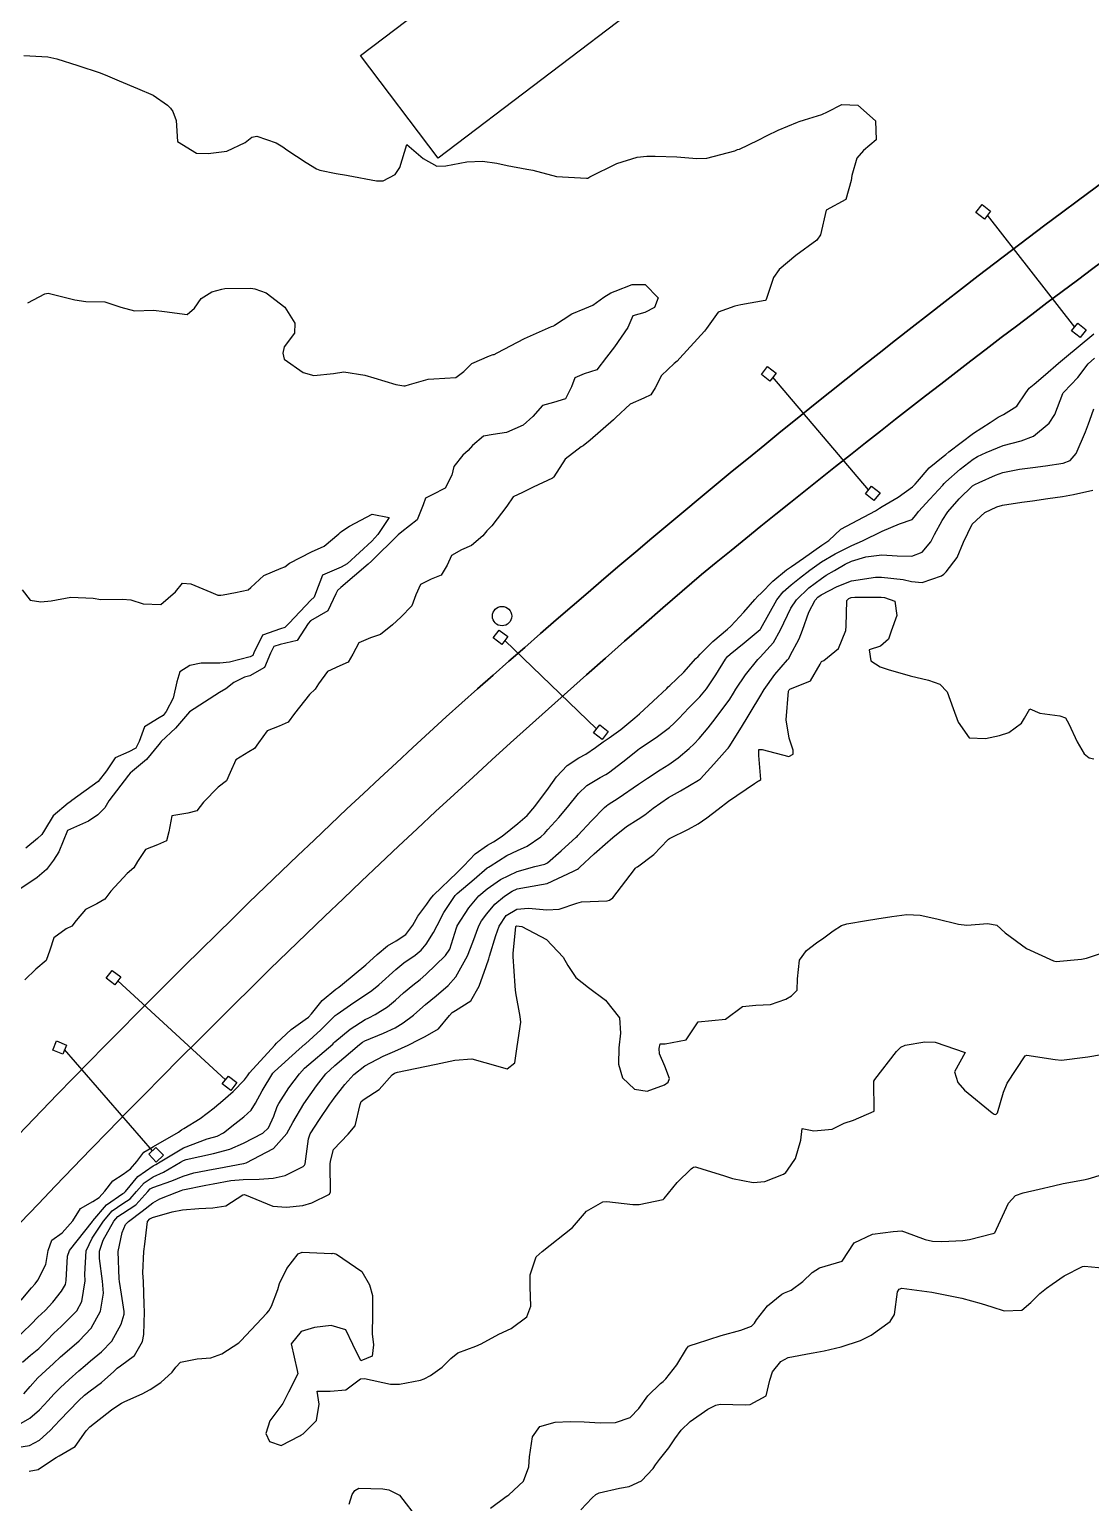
# Model space of a CAD drawing. Header units: metres. Extents: x 318500 to 325275, y 7408834 to 7428799.
# Drawn here: x 322401.9 to 322472.6, y 7417975.5 to 7418073.7 of the extents above; entities that cross this region are included whole.
import ezdxf

# ---------------------------------------------------------------- set-up
doc = ezdxf.new("R2010")
doc.units = ezdxf.units.M
doc.header["$MEASUREMENT"] = 0
for name, color, linetype in [('Curvas de Nivel 1m', 11, 'Continuous'), ('Curvas de Nivel 5m', 15, 'Continuous'), ('Edificações', 30, 'Continuous'), ('Linha Férrea', 20, 'Continuous'), ('Postes', 20, 'Continuous'), ('Pórticos', 45, 'Continuous'), ('Vias Primárias', 230, 'Continuous')]:
    doc.layers.add(name, color=color, linetype=linetype)

msp = doc.modelspace()

# ---------------------------------------------------------------- linework, layer by layer
at = {"layer": 'Curvas de Nivel 1m', "flags": 128}
for points, elevation in [([(322401.519, 7418071.931), (322403.113, 7418071.848), (322403.719, 7418071.703), (322405.105, 7418071.264), (322406.598, 7418070.767), (322407.095, 7418070.575), (322407.853, 7418070.252), (322409.085, 7418069.737), (322410.139, 7418069.283), (322411.074, 7418068.631), (322411.275, 7418068.41), (322411.429, 7418068.205), (322411.657, 7418067.606), (322411.753, 7418066.199), (322413.028, 7418065.412), (322413.805, 7418065.399), (322415.034, 7418065.565), (322416.252, 7418066.142), (322416.696, 7418066.485), (322417.046, 7418066.547), (322418.319, 7418066.111), (322418.77, 7418065.837), (322419.035, 7418065.634), (322420.317, 7418064.797), (322421.023, 7418064.366), (322421.227, 7418064.282), (322422.335, 7418064.06), (322423.019, 7418063.96), (322423.124, 7418063.943), (322425.013, 7418063.572), (322425.456, 7418063.573), (322426.259, 7418064.008), (322426.57, 7418064.459), (322427.04, 7418066), (322428.114, 7418065.067), (322429.026, 7418064.565), (322429.644, 7418064.578), (322431.029, 7418064.837), (322432.078, 7418064.881), (322433.028, 7418064.764), (322433.721, 7418064.604), (322435.025, 7418064.359), (322435.424, 7418064.284), (322437.02, 7418063.86), (322439.019, 7418063.757), (322439.092, 7418063.766), (322439.231, 7418063.837), (322441.029, 7418064.738), (322442.396, 7418065.152), (322443.034, 7418065.219), (322443.581, 7418065.228), (322445.034, 7418065.178), (322446.354, 7418065.061), (322447.034, 7418065.098), (322448.904, 7418065.567), (322449.039, 7418065.641), (322449.079, 7418065.661), (322449.196, 7418065.698), (322450.443, 7418066.292), (322451.054, 7418066.597), (322451.779, 7418066.95), (322453.067, 7418067.479), (322453.193, 7418067.523), (322453.545, 7418067.643), (322454.703, 7418067.999), (322455.078, 7418068.179), (322456.032, 7418068.664), (322457.085, 7418068.617), (322458.28, 7418067.582), (322458.325, 7418066.306), (322457.465, 7418065.594), (322457.035, 7418065.089), (322456.686, 7418063.941), (322456.658, 7418063.604), (322456.283, 7418062.325), (322454.99, 7418061.62), (322454.61, 7418059.981), (322454.362, 7418059.629), (322452.95, 7418058.609), (322451.856, 7418057.666), (322451.466, 7418057.138), (322450.98, 7418055.679), (322450.961, 7418055.627), (322450.909, 7418055.608), (322449.297, 7418055.303), (322448.903, 7418055.217), (322447.786, 7418054.827), (322446.997, 7418053.728), (322446.878, 7418053.564), (322445.239, 7418051.754), (322445.05, 7418051.564), (322444.855, 7418051.414), (322444.006, 7418050.605), (322443.579, 7418049.773), (322443.289, 7418049.31), (322442.82, 7418049.086), (322441.917, 7418048.69), (322440.954, 7418047.808), (322440.798, 7418047.652), (322439.256, 7418046.304), (322438.781, 7418045.926), (322438.732, 7418045.889), (322438.66, 7418045.841), (322437.59, 7418045.03), (322436.839, 7418043.859), (322436.806, 7418043.803), (322436.749, 7418043.773), (322435.452, 7418043.166), (322434.734, 7418042.811), (322434.113, 7418042.515), (322433.706, 7418041.905), (322432.707, 7418040.586), (322432.373, 7418040.254), (322432.107, 7418039.926), (322431.346, 7418039.274), (322430.686, 7418038.984), (322430.019, 7418038.611), (322429.715, 7418037.954), (322429.325, 7418037.295), (322428.656, 7418037.022), (322427.957, 7418036.67), (322427.633, 7418035.98), (322427.358, 7418035.258), (322426.625, 7418034.495), (322426.077, 7418033.998), (322425.271, 7418033.349), (322424.607, 7418033.13), (322423.844, 7418032.789), (322423.427, 7418032.037), (322423.129, 7418031.494), (322422.578, 7418031.252), (322421.75, 7418030.881), (322421.157, 7418030.064), (322420.931, 7418029.691), (322420.553, 7418029.34), (322419.544, 7418028.085), (322419.121, 7418027.501), (322418.527, 7418027.239), (322417.719, 7418026.915), (322417.142, 7418026.121), (322416.892, 7418025.736), (322416.501, 7418025.534), (322415.634, 7418024.998), (322415.269, 7418024.142), (322415.026, 7418023.593), (322414.47, 7418023.172), (322413.491, 7418022.165), (322413.041, 7418021.581), (322412.449, 7418021.44), (322411.381, 7418021.261), (322411.173, 7418020.199), (322411.024, 7418019.598), (322410.417, 7418019.331), (322409.621, 7418019.009), (322409.082, 7418018.223), (322408.836, 7418017.785), (322408.392, 7418017.416), (322407.314, 7418016.246), (322406.916, 7418015.707), (322406.367, 7418015.39), (322405.626, 7418015.006), (322405.002, 7418014.28), (322404.718, 7418013.911), (322404.341, 7418013.72), (322403.501, 7418013.13), (322403.234, 7418012.301), (322403.001, 7418011.616), (322402.307, 7418011.042), (322401.572, 7418010.321)], 727), ([(322401.771, 7418055.453), (322402.906, 7418056.039), (322403.122, 7418056.093), (322404.9, 7418055.652), (322405.646, 7418055.532), (322406.899, 7418055.503), (322407.98, 7418055.157), (322408.89, 7418054.919), (322410.15, 7418054.962), (322410.89, 7418054.872), (322412.404, 7418054.67), (322412.894, 7418055.09), (322413.334, 7418055.745), (322414.033, 7418056.169), (322414.712, 7418056.363), (322414.914, 7418056.394), (322416.629, 7418056.419), (322416.914, 7418056.383), (322417.654, 7418056.119), (322418.896, 7418055.167), (322419.581, 7418054.093), (322419.542, 7418053.424), (322418.864, 7418052.519), (322418.766, 7418052.101), (322418.854, 7418051.684), (322420.126, 7418050.802), (322420.838, 7418050.6), (322422.156, 7418050.744), (322422.842, 7418050.853), (322424.247, 7418050.621), (322424.836, 7418050.444), (322426.298, 7418050.005), (322426.829, 7418049.905), (322426.922, 7418049.905), (322427.213, 7418049.994), (322428.454, 7418050.357), (322428.836, 7418050.387), (322430.305, 7418050.481), (322430.844, 7418050.876), (322431.376, 7418051.411), (322432.55, 7418051.923), (322432.787, 7418051.995), (322432.861, 7418052.014), (322433.049, 7418052.104), (322434.872, 7418053.062), (322436.685, 7418053.863), (322436.822, 7418053.92), (322436.882, 7418053.964), (322438.025, 7418054.717), (322438.898, 7418055.072), (322439.432, 7418055.302), (322440.166, 7418055.821), (322440.622, 7418056.107), (322440.916, 7418056.228), (322442.052, 7418056.664), (322442.923, 7418056.676), (322443.794, 7418055.771), (322443.546, 7418055.128), (322442.895, 7418054.801), (322442.098, 7418054.586), (322441.759, 7418053.797), (322440.867, 7418052.522), (322440.342, 7418051.818), (322439.688, 7418050.986), (322438.843, 7418050.715), (322438.228, 7418050.458), (322438.021, 7418049.848), (322437.618, 7418049.052), (322436.814, 7418048.805), (322436.085, 7418048.597), (322435.429, 7418047.881), (322434.794, 7418047.283), (322433.687, 7418046.805), (322432.788, 7418046.679), (322432.144, 7418046.568), (322431.412, 7418045.934), (322431.112, 7418045.6), (322430.77, 7418045.298), (322430.178, 7418044.529), (322430.026, 7418043.951), (322429.601, 7418043.093), (322428.73, 7418042.646), (322428.274, 7418042.43), (322428.126, 7418041.976), (322427.713, 7418040.977), (322426.702, 7418040.187), (322426.457, 7418039.994), (322424.673, 7418038.224), (322424.458, 7418038.023), (322422.646, 7418036.478), (322422.413, 7418036.283), (322422.309, 7418036.053), (322421.772, 7418034.916), (322420.622, 7418034.244), (322420.456, 7418034.072), (322419.734, 7418032.952), (322418.599, 7418032.675), (322418.162, 7418032.541), (322417.955, 7418032.11), (322417.552, 7418031.139), (322416.567, 7418030.596), (322416.206, 7418030.493), (322415.512, 7418030.14), (322414.973, 7418029.728), (322414.553, 7418029.488), (322412.54, 7418028.18), (322411.618, 7418027.099), (322410.668, 7418026.208), (322410.586, 7418026.131), (322410.507, 7418026.021), (322409.69, 7418025.02), (322408.748, 7418024.227), (322408.598, 7418024.11), (322408.477, 7418023.976), (322407.178, 7418022.249), (322406.907, 7418021.799), (322406.446, 7418021.324), (322405.812, 7418020.897), (322404.43, 7418020.29), (322403.843, 7418018.861), (322403.486, 7418018.299), (322403.013, 7418017.684), (322402.388, 7418017.159), (322401.174, 7418016.328)], 728), ([(322401.339, 7417988.991), (322402.022, 7417989.809), (322402.262, 7417990.072), (322402.443, 7417990.306), (322402.984, 7417991.363), (322403.139, 7417992.299), (322403.374, 7417992.99), (322404.072, 7417993.463), (322404.78, 7417994.279), (322405.278, 7417995.087), (322406.099, 7417995.546), (322406.53, 7417995.827), (322406.919, 7417996.248), (322407.433, 7417996.928), (322408.127, 7417997.377), (322408.618, 7417997.739), (322409.049, 7417998.221), (322409.516, 7417998.847), (322410.15, 7417999.233), (322411.828, 7418000.185), (322412.012, 7418000.332), (322412.164, 7418000.432), (322413.257, 7418001.081), (322414.185, 7418001.79), (322414.383, 7418001.952), (322414.624, 7418002.146), (322415.459, 7418002.88), (322416.213, 7418003.664), (322416.406, 7418003.939), (322416.547, 7418004.125), (322418.239, 7418005.982), (322418.347, 7418006.098), (322419.319, 7418007.019), (322420.264, 7418007.683), (322420.483, 7418007.851), (322420.675, 7418008.066), (322421.401, 7418008.941), (322422.295, 7418009.711), (322422.493, 7418009.851), (322422.757, 7418010.043), (322424.313, 7418011.319), (322425.055, 7418012.009), (322425.739, 7418012.588), (322426.334, 7418012.921), (322426.967, 7418013.357), (322427.427, 7418013.979), (322427.769, 7418014.566), (322428.371, 7418015.363), (322428.621, 7418015.722), (322428.812, 7418015.964), (322430.395, 7418017.489), (322430.826, 7418017.934), (322431.6, 7418018.734), (322432.421, 7418019.312), (322432.804, 7418019.526), (322433.382, 7418019.9), (322433.969, 7418020.363), (322434.443, 7418020.739), (322435.054, 7418021.278), (322435.557, 7418021.874), (322436.473, 7418023.112), (322437.018, 7418023.852), (322437.726, 7418024.607), (322438.499, 7418025.126), (322438.957, 7418025.372), (322439.61, 7418025.819), (322440.129, 7418026.2), (322440.52, 7418026.456), (322441.305, 7418027.022), (322442.221, 7418027.785), (322442.543, 7418028.062), (322444.36, 7418029.753), (322444.461, 7418029.852), (322444.563, 7418029.945), (322445.488, 7418030.835), (322446.303, 7418031.734), (322446.443, 7418031.881), (322446.595, 7418032.032), (322447.44, 7418032.885), (322448.4, 7418033.703), (322448.622, 7418033.901), (322449.492, 7418034.831), (322450.238, 7418035.684), (322450.438, 7418035.887), (322450.646, 7418036.105), (322451.424, 7418036.903), (322452.343, 7418037.655), (322452.674, 7418037.884), (322453.482, 7418038.438), (322454.695, 7418039.296), (322454.895, 7418039.42), (322455.16, 7418039.615), (322455.962, 7418040.353), (322456.712, 7418040.757), (322458.262, 7418041.577), (322458.532, 7418041.763), (322458.725, 7418041.878), (322459.785, 7418042.504), (322460.745, 7418043.194), (322460.923, 7418043.363), (322461.071, 7418043.537), (322461.852, 7418044.441), (322462.775, 7418045.202), (322462.953, 7418045.341), (322463.162, 7418045.514), (322464.793, 7418046.75), (322465.911, 7418047.473), (322466.453, 7418047.817), (322466.808, 7418048.007), (322467.701, 7418048.567), (322468.292, 7418049.445), (322468.517, 7418049.761), (322468.839, 7418050.033), (322469.608, 7418050.67), (322470.463, 7418051.416), (322470.863, 7418051.755), (322472.812, 7418053.381)], 727), ([(322400.892, 7417986.326), (322401.991, 7417987.388), (322402.451, 7417987.85), (322402.921, 7417988.301), (322403.446, 7417988.858), (322404.019, 7417989.582), (322404.281, 7417990.032), (322404.341, 7417990.285), (322404.419, 7417991.921), (322404.56, 7417992.283), (322406.08, 7417994.23), (322406.103, 7417994.26), (322407.013, 7417995.329), (322408.108, 7417996.079), (322408.199, 7417996.139), (322408.279, 7417996.228), (322409.117, 7417997.228), (322410.136, 7417997.938), (322410.316, 7417998.029), (322410.601, 7417998.203), (322412.149, 7417999.13), (322413.73, 7417999.731), (322414.157, 7417999.835), (322414.398, 7417999.907), (322414.821, 7418000.143), (322415.575, 7418000.729), (322416.176, 7418001.196), (322416.652, 7418001.654), (322416.942, 7418002.119), (322417.389, 7418002.925), (322418.113, 7418004.102), (322418.221, 7418004.229), (322419.86, 7418005.699), (322420.24, 7418006.036), (322420.275, 7418006.07), (322421.312, 7418007.002), (322422.268, 7418007.946), (322422.327, 7418007.992), (322422.402, 7418008.048), (322423.503, 7418008.811), (322424.29, 7418009.327), (322424.698, 7418009.61), (322425.173, 7418010.007), (322426.31, 7418011.027), (322426.841, 7418011.458), (322427.59, 7418011.977), (322427.994, 7418012.304), (322428.331, 7418012.699), (322428.815, 7418013.491), (322429.05, 7418013.959), (322429.507, 7418014.809), (322430.246, 7418015.942), (322430.381, 7418016.087), (322431.513, 7418017.045), (322432.399, 7418017.784), (322432.472, 7418017.836), (322432.587, 7418017.908), (322433.701, 7418018.607), (322434.416, 7418018.952), (322435.062, 7418019.239), (322435.967, 7418019.867), (322436.205, 7418020.092), (322436.437, 7418020.341), (322437.157, 7418021.142), (322437.748, 7418021.841), (322438.469, 7418022.748), (322439.022, 7418023.278), (322439.914, 7418023.816), (322440.288, 7418024.007), (322440.485, 7418024.133), (322441.437, 7418024.854), (322442.509, 7418025.728), (322442.538, 7418025.751), (322442.585, 7418025.779), (322443.746, 7418026.537), (322444.531, 7418027.136), (322444.853, 7418027.429), (322445.156, 7418027.744), (322445.835, 7418028.449), (322446.555, 7418029.184), (322446.999, 7418029.723), (322447.634, 7418030.655), (322448.278, 7418031.705), (322448.416, 7418031.879), (322448.595, 7418032.031), (322449.517, 7418032.781), (322450.577, 7418033.68), (322450.598, 7418033.703), (322450.621, 7418033.733), (322451.692, 7418035.664), (322452.11, 7418036.196), (322452.655, 7418036.651), (322453.213, 7418037.09), (322453.899, 7418037.632), (322454.678, 7418038.182), (322455.582, 7418038.716), (322456.695, 7418039.269), (322457.405, 7418039.589), (322458.707, 7418040.223), (322459.873, 7418040.714), (322460.715, 7418040.997), (322460.968, 7418041.287), (322461.144, 7418041.536), (322461.891, 7418042.37), (322462.747, 7418043.306), (322462.85, 7418043.417), (322462.954, 7418043.517), (322463.909, 7418044.357), (322464.773, 7418045.025), (322465.062, 7418045.199), (322465.641, 7418045.477), (322466.785, 7418045.945), (322467.984, 7418046.252), (322468.791, 7418046.572), (322469.838, 7418047.424), (322470.217, 7418048.011), (322470.746, 7418049.411), (322470.783, 7418049.458), (322470.831, 7418049.503), (322471.763, 7418050.48), (322472.454, 7418051.386), (322472.864, 7418051.757)], 728), ([(322401.431, 7417984.845), (322401.965, 7417985.31), (322402.506, 7417985.771), (322403.041, 7417986.299), (322403.505, 7417986.775), (322403.989, 7417987.234), (322405.044, 7417988.274), (322405.379, 7417988.9), (322405.591, 7417990.267), (322405.584, 7417990.719), (322405.671, 7417992.266), (322406.069, 7417993.11), (322406.817, 7417994.249), (322407.392, 7417994.939), (322408.098, 7417995.42), (322408.586, 7417995.741), (322409.02, 7417996.221), (322409.526, 7417996.809), (322410.125, 7417997.191), (322410.828, 7417997.501), (322411.948, 7417998.183), (322412.141, 7417998.295), (322412.331, 7417998.366), (322414.146, 7417998.748), (322415.237, 7417999.051), (322416.153, 7417999.439), (322417.435, 7418000.111), (322417.816, 7418000.455), (322418.177, 7418001.253), (322418.4, 7418001.883), (322418.505, 7418002.095), (322419.169, 7418003.122), (322419.872, 7418004.075), (322420.224, 7418004.434), (322422.093, 7418006.051), (322422.171, 7418006.121), (322422.242, 7418006.189), (322423.252, 7418007.038), (322424.265, 7418007.676), (322424.492, 7418007.791), (322424.917, 7418008.01), (322425.741, 7418008.535), (322426.285, 7418008.975), (322426.821, 7418009.455), (322427.442, 7418009.979), (322427.919, 7418010.359), (322428.307, 7418010.682), (322429.62, 7418011.95), (322429.894, 7418012.379), (322430.348, 7418013.788), (322430.381, 7418013.908), (322430.395, 7418013.939), (322431.173, 7418015.123), (322431.837, 7418015.918), (322432.385, 7418016.404), (322433.278, 7418017.014), (322434.397, 7418017.552), (322435.56, 7418017.873), (322436.225, 7418018.04), (322436.404, 7418018.135), (322437.329, 7418018.934), (322438.331, 7418019.831), (322438.381, 7418019.88), (322438.432, 7418019.94), (322439.338, 7418020.93), (322440.218, 7418021.812), (322440.347, 7418021.926), (322440.462, 7418022.011), (322441.111, 7418022.445), (322442.476, 7418023.362), (322443.08, 7418023.771), (322443.915, 7418024.332), (322444.494, 7418024.69), (322445.125, 7418025.12), (322445.842, 7418025.737), (322446.181, 7418026.067), (322446.52, 7418026.42), (322447.128, 7418027.125), (322447.587, 7418027.714), (322448.553, 7418029.039), (322448.817, 7418029.438), (322448.973, 7418029.696), (322449.604, 7418030.661), (322450.426, 7418031.682), (322450.51, 7418031.762), (322450.592, 7418031.833), (322451.462, 7418032.812), (322451.947, 7418033.66), (322452.635, 7418035.107), (322452.998, 7418035.645), (322453.83, 7418036.455), (322454.662, 7418037.079), (322454.993, 7418037.288), (322455.543, 7418037.611), (322456.258, 7418038.023), (322456.679, 7418038.224), (322457.623, 7418038.525), (322458.686, 7418038.645), (322459.717, 7418038.586), (322460.685, 7418038.567), (322461.388, 7418038.834), (322461.948, 7418039.528), (322462.213, 7418040.016), (322462.714, 7418040.94), (322463.092, 7418041.514), (322463.853, 7418042.384), (322464.746, 7418043.244), (322464.89, 7418043.346), (322465.183, 7418043.484), (322466.261, 7418043.964), (322466.76, 7418044.14), (322467.86, 7418044.353), (322468.765, 7418044.473), (322469.606, 7418044.589), (322470.77, 7418044.759), (322471.243, 7418044.933), (322471.635, 7418045.397), (322472.259, 7418046.852), (322472.475, 7418047.385), (322472.565, 7418047.622), (322472.815, 7418048.382)], 729), ([(322401.401, 7418036.329), (322401.936, 7418035.623), (322402.632, 7418035.511), (322403.341, 7418035.594), (322404.635, 7418035.835), (322406.135, 7418035.768), (322406.634, 7418035.685), (322408.088, 7418035.691), (322408.634, 7418035.648), (322409.473, 7418035.38), (322410.631, 7418035.334), (322411.612, 7418036.195), (322412.078, 7418036.76), (322412.648, 7418036.729), (322413.965, 7418036.16), (322414.448, 7418035.963), (322414.638, 7418035.964), (322414.789, 7418035.998), (322415.624, 7418036.14), (322416.455, 7418036.32), (322416.645, 7418036.469), (322417.498, 7418037.277), (322418.665, 7418037.756), (322418.909, 7418037.854), (322419.215, 7418038.092), (322420.682, 7418038.851), (322421.528, 7418039.221), (322422.5, 7418040.052), (322422.6, 7418040.152), (322422.702, 7418040.219), (322423.218, 7418040.555), (322424.714, 7418041.373), (322425.858, 7418041.149), (322425.111, 7418040.014), (322424.693, 7418039.572), (322423.057, 7418038.044), (322422.667, 7418037.829), (322421.421, 7418037.3), (322420.956, 7418036.067), (322420.867, 7418035.839), (322420.636, 7418035.621), (322419.192, 7418034.091), (322418.908, 7418033.803), (322418.614, 7418033.718), (322417.419, 7418033.307), (322416.84, 7418032.126), (322416.763, 7418031.952), (322416.586, 7418031.851), (322415.219, 7418031.505), (322414.579, 7418031.428), (322413.324, 7418031.423), (322412.577, 7418031.281), (322411.9, 7418030.86), (322411.697, 7418030.193), (322411.455, 7418029.103), (322410.996, 7418028.203), (322410.795, 7418027.948), (322410.534, 7418027.787), (322409.554, 7418027.19), (322409.2, 7418026.223), (322408.966, 7418025.762), (322408.499, 7418025.514), (322407.605, 7418025.132), (322407.029, 7418024.252), (322406.473, 7418023.552), (322404.716, 7418022.286), (322404.567, 7418022.18), (322404.457, 7418022.104), (322403.475, 7418021.269), (322402.877, 7418020.306), (322402.712, 7418020.02), (322402.422, 7418019.755), (322401.637, 7418019.096)], 729), ([(322400.557, 7417980.33), (322401.908, 7417981.112), (322402.544, 7417981.673), (322403.123, 7417982.298), (322403.506, 7417982.715), (322403.933, 7417983.145), (322404.521, 7417983.702), (322405.171, 7417984.272), (322405.595, 7417984.626), (322405.96, 7417984.93), (322406.691, 7417985.527), (322407.384, 7417986.239), (322407.992, 7417987.381), (322408.186, 7417988.04), (322408.189, 7417988.228), (322408.017, 7417989.386), (322407.893, 7417990.232), (322407.869, 7417990.395), (322407.801, 7417992.234), (322408.073, 7417993.48), (322408.284, 7417994.022), (322408.49, 7417994.226), (322409.401, 7417994.906), (322410.099, 7417995.459), (322410.563, 7417995.743), (322411.713, 7417996.186), (322412.001, 7417996.293), (322412.112, 7417996.325), (322413.636, 7417996.639), (322414.119, 7417996.729), (322415.308, 7417996.952), (322416.123, 7417997.026), (322417.197, 7417997.041), (322418.125, 7417997.11), (322418.928, 7417997.288), (322420.137, 7417997.899), (322420.224, 7417997.984), (322420.252, 7417998.069), (322420.485, 7417999.739), (322420.603, 7418000.066), (322421.205, 7418001.029), (322421.913, 7418002.053), (322422.027, 7418002.217), (322422.196, 7418002.443), (322422.902, 7418003.347), (322423.5, 7418004.031), (322424.226, 7418004.602), (322425.469, 7418005.238), (322426.236, 7418005.582), (322427.126, 7418005.981), (322427.86, 7418006.359), (322428.249, 7418006.553), (322429.156, 7418007.057), (322429.885, 7418007.946), (322430.066, 7418008.15), (322430.275, 7418008.275), (322431.291, 7418008.919), (322431.849, 7418009.917), (322432.313, 7418011.22), (322432.496, 7418011.73), (322432.554, 7418011.908), (322432.971, 7418013.273), (322433.182, 7418013.902), (322433.647, 7418014.611), (322434.367, 7418015.037), (322435.138, 7418015.109), (322436.367, 7418015), (322437.183, 7418015.033), (322438.374, 7418015.447), (322438.674, 7418015.528), (322440.377, 7418015.59), (322440.548, 7418015.637), (322440.764, 7418015.804), (322441.909, 7418017.302), (322442.283, 7418017.782), (322442.352, 7418017.829), (322442.401, 7418017.86), (322443.507, 7418018.671), (322444.429, 7418019.667), (322444.469, 7418019.711), (322444.536, 7418019.749), (322445.814, 7418020.362), (322446.445, 7418020.736), (322447.037, 7418021.135), (322447.788, 7418021.71), (322448.465, 7418022.235), (322450.215, 7418023.411), (322450.479, 7418023.59), (322450.529, 7418023.62), (322450.629, 7418023.669), (322450.504, 7418025.271), (322450.495, 7418025.68), (322450.715, 7418025.677), (322452.503, 7418025.214), (322452.774, 7418025.378), (322452.784, 7418025.646), (322452.522, 7418026.426), (322452.318, 7418027.653), (322452.476, 7418029.568), (322452.511, 7418029.651), (322452.531, 7418029.679), (322452.561, 7418029.699), (322453.936, 7418030.263), (322454.586, 7418031.359), (322454.663, 7418031.545), (322454.816, 7418031.618), (322455.804, 7418032.406), (322456.301, 7418033.603), (322456.324, 7418033.902), (322456.356, 7418035.603), (322456.499, 7418035.745), (322456.643, 7418035.802), (322456.883, 7418035.836), (322458.644, 7418035.826), (322458.879, 7418035.802), (322459.552, 7418035.556), (322459.69, 7418034.613), (322459.325, 7418033.559), (322459.137, 7418033.037), (322458.605, 7418032.561), (322457.857, 7418032.325), (322457.956, 7418031.58), (322458.584, 7418031.18), (322459.125, 7418031.019), (322460.576, 7418030.593), (322461.801, 7418030.299), (322462.568, 7418030.035), (322463.04, 7418029.513), (322463.456, 7418028.414), (322463.775, 7418027.501), (322464.524, 7418026.453), (322465.596, 7418026.402), (322466.527, 7418026.604), (322467.166, 7418026.818), (322468.002, 7418027.445), (322468.21, 7418027.777), (322468.55, 7418028.398), (322469.22, 7418028.104), (322470.545, 7418027.932), (322470.926, 7418027.787), (322471.155, 7418027.401), (322471.721, 7418026.193), (322472.169, 7418025.385), (322472.506, 7418025.126), (322472.828, 7418025.054)], 731), ([(322401.05, 7417979.155), (322401.885, 7417979.296), (322402.548, 7417979.645), (322403.271, 7417980.296), (322403.57, 7417980.626), (322403.907, 7417980.978), (322405.163, 7417982.271), (322405.547, 7417982.644), (322405.93, 7417982.941), (322406.692, 7417983.496), (322407.508, 7417984.237), (322407.74, 7417984.446), (322407.955, 7417984.594), (322408.884, 7417985.303), (322409.422, 7417986.216), (322409.515, 7417986.684), (322409.55, 7417988.214), (322409.538, 7417988.684), (322409.482, 7417990.215), (322409.448, 7417990.807), (322409.512, 7417992.215), (322409.573, 7417992.707), (322409.76, 7417994.213), (322409.902, 7417994.393), (322410.084, 7417994.5), (322411.404, 7417994.877), (322412.092, 7417995.001), (322413.171, 7417995.087), (322414.095, 7417995.139), (322414.979, 7417995.259), (322416.108, 7417996.001), (322416.214, 7417996.023), (322418.097, 7417995.247), (322419.005, 7417995.178), (322420.098, 7417995.294), (322420.701, 7417995.464), (322421.887, 7417996.052), (322421.957, 7417996.207), (322421.928, 7417998.052), (322421.941, 7417998.253), (322422.15, 7417999.021), (322423.131, 7418000.035), (322423.595, 7418000.602), (322423.922, 7418002.024), (322424.001, 7418002.214), (322424.195, 7418002.387), (322425.198, 7418003.012), (322426.059, 7418003.992), (322426.221, 7418004.104), (322426.406, 7418004.172), (322428.226, 7418004.552), (322428.982, 7418004.713), (322430.23, 7418004.982), (322431.362, 7418005.054), (322432.229, 7418004.83), (322433.72, 7418004.4), (322434.229, 7418004.803), (322434.394, 7418005.888), (322434.631, 7418007.518), (322434.581, 7418007.885), (322434.294, 7418009.473), (322434.259, 7418009.89), (322434.255, 7418009.936), (322434.122, 7418011.892), (322434.127, 7418012.088), (322434.298, 7418013.891), (322434.317, 7418013.924), (322434.351, 7418013.939), (322434.69, 7418013.885), (322436.337, 7418013.024), (322437.446, 7418011.843), (322437.767, 7418011.291), (322438.307, 7418010.492), (322439.134, 7418009.822), (322440.287, 7418008.973), (322441.205, 7418007.796), (322441.276, 7418006.773), (322441.168, 7418005.796), (322441.138, 7418004.705), (322441.418, 7418003.792), (322442.209, 7418003.037), (322443.061, 7418002.913), (322444.214, 7418003.331), (322444.457, 7418003.507), (322444.539, 7418003.747), (322444.228, 7418004.572), (322443.87, 7418005.389), (322443.852, 7418005.756), (322443.927, 7418006.073), (322444.245, 7418006.064), (322445.653, 7418006.332), (322446.263, 7418007.267), (322446.462, 7418007.533), (322448.27, 7418007.7), (322449.405, 7418008.561), (322450.285, 7418008.65), (322451.264, 7418008.681), (322452.291, 7418009.042), (322452.676, 7418009.262), (322453.058, 7418009.639), (322453.069, 7418010.4), (322453.201, 7418011.637), (322453.665, 7418012.295), (322454.338, 7418012.789), (322454.829, 7418013.127), (322455.446, 7418013.604), (322456.005, 7418013.945), (322456.357, 7418014.054), (322457.663, 7418014.275), (322458.362, 7418014.386), (322459.369, 7418014.551), (322460.367, 7418014.692), (322461.254, 7418014.639), (322462.363, 7418014.39), (322463.812, 7418014.041), (322464.357, 7418013.978), (322465.753, 7418014.075), (322466.358, 7418013.962), (322466.908, 7418013.454), (322468.335, 7418012.422), (322470.143, 7418011.592), (322470.322, 7418011.561), (322471.994, 7418011.716), (322472.326, 7418011.772), (322473.527, 7418012.179)], 732), ([(322401.859, 7417977.592), (322402.473, 7417977.692), (322403.346, 7417978.295), (322403.667, 7417978.498), (322403.875, 7417978.602), (322404.936, 7417979.223), (322405.675, 7417980.263), (322405.903, 7417980.544), (322407.354, 7417981.678), (322407.918, 7417982.047), (322408.028, 7417982.119), (322408.236, 7417982.227), (322409.395, 7417982.748), (322409.932, 7417983.027), (322410.649, 7417983.49), (322411.389, 7417984.188), (322411.629, 7417984.511), (322411.96, 7417984.84), (322413.052, 7417985.076), (322413.965, 7417985.148), (322414.697, 7417985.415), (322415.837, 7417986.131), (322415.914, 7417986.197), (322415.981, 7417986.274), (322417.71, 7417988.104), (322417.832, 7417988.273), (322418.007, 7417988.581), (322418.436, 7417989.682), (322418.558, 7417990.092), (322419.047, 7417991.083), (322419.789, 7417992.074), (322420.061, 7417992.176), (322422.012, 7417992.099), (322422.06, 7417992.1), (322422.133, 7417992.121), (322422.339, 7417992.046), (322424.043, 7417990.89), (322424.554, 7417990.012), (322424.737, 7417989.292), (322424.744, 7417988.009), (322424.721, 7417986.743), (322424.806, 7417986.008), (322424.735, 7417985.242), (322423.964, 7417984.94), (322423.44, 7417986.028), (322422.959, 7417987.005), (322421.992, 7417987.295), (322420.884, 7417987.168), (322419.988, 7417986.89), (322419.328, 7417986.08), (322419.733, 7417984.294), (322419.762, 7417984.073), (322419.16, 7417982.853), (322418.765, 7417982.087), (322417.908, 7417980.929), (322417.628, 7417980.104), (322417.892, 7417979.555), (322418.671, 7417979.306), (322419.898, 7417979.929), (322419.981, 7417979.987), (322420.117, 7417980.068), (322421.006, 7417980.962), (322421.187, 7417982.057), (322421.069, 7417982.923), (322421.933, 7417982.913), (322422.974, 7417982.995), (322423.946, 7417983.728), (322424.209, 7417983.753), (322425.941, 7417983.382), (322426.553, 7417983.372), (322427.945, 7417983.65), (322428.183, 7417983.73), (322428.623, 7417983.96), (322429.397, 7417984.51), (322429.967, 7417985.104), (322430.436, 7417985.47), (322431.641, 7417985.915), (322431.982, 7417986.08), (322433.167, 7417986.72), (322433.992, 7417987.101), (322435.031, 7417987.875), (322435.305, 7417988.576), (322435.249, 7417989.872), (322435.247, 7417990.666), (322435.661, 7417991.866), (322436.064, 7417992.23), (322438.08, 7417993.83), (322439.013, 7417994.904), (322440.106, 7417995.527), (322440.365, 7417995.547), (322442.104, 7417995.348), (322442.516, 7417995.362), (322444.109, 7417995.698), (322444.146, 7417995.713), (322444.176, 7417995.749), (322445.049, 7417996.818), (322445.994, 7417997.731), (322446.075, 7417997.796), (322446.141, 7417997.837), (322446.273, 7417997.859), (322446.764, 7417997.721), (322448.134, 7417997.282), (322448.734, 7417997.087), (322450.127, 7417996.812), (322450.892, 7417996.899), (322452.136, 7417997.372), (322452.291, 7417997.494), (322452.415, 7417997.646), (322452.936, 7417998.426), (322453.287, 7417999.633), (322453.376, 7418000.427), (322454.17, 7418000.255), (322455.389, 7418000.385), (322456.178, 7418000.787), (322456.798, 7418000.966), (322458.19, 7418001.57), (322458.169, 7418003.571), (322458.221, 7418003.677), (322459.675, 7418005.548), (322459.954, 7418005.835), (322460.246, 7418005.972), (322461.565, 7418006.205), (322462.25, 7418006.165), (322464.24, 7418005.49), (322463.532, 7418004.192), (322463.748, 7418003.495), (322464.212, 7418002.98), (322466.044, 7418001.462), (322466.189, 7418001.369), (322466.284, 7418001.363), (322466.391, 7418001.457), (322466.809, 7418002.853), (322467.037, 7418003.448), (322468.238, 7418005.266), (322468.351, 7418005.317), (322470.244, 7418005.025), (322470.664, 7418004.983), (322472.247, 7418005.175), (322472.423, 7418005.202), (322473.33, 7418005.364)], 733), ([(322432.611, 7417975.123), (322433.666, 7417975.892), (322433.766, 7417975.966), (322433.842, 7417976.013), (322434.813, 7417976.918), (322435.166, 7417977.871), (322435.213, 7417978.537), (322435.421, 7417979.867), (322435.907, 7417980.557), (322436.919, 7417980.853), (322437.911, 7417980.896), (322438.857, 7417980.874), (322439.91, 7417980.803), (322440.935, 7417980.819), (322441.914, 7417981.153), (322442.507, 7417981.771), (322443.1, 7417982.595), (322443.945, 7417983.422), (322444.126, 7417983.57), (322444.3, 7417983.746), (322445.035, 7417984.668), (322445.678, 7417985.733), (322445.799, 7417985.915), (322445.983, 7417985.99), (322446.349, 7417986.09), (322447.989, 7417986.627), (322449.296, 7417986.984), (322449.996, 7417987.243), (322450.208, 7417987.458), (322450.349, 7417987.667), (322451.065, 7417988.609), (322452.026, 7417989.381), (322452.211, 7417989.463), (322452.66, 7417989.641), (322453.434, 7417990.234), (322454.048, 7417990.835), (322454.539, 7417991.126), (322456.06, 7417991.59), (322456.846, 7417992.809), (322458.078, 7417993.382), (322459.457, 7417993.549), (322460.031, 7417993.591), (322460.081, 7417993.586), (322460.207, 7417993.538), (322461.584, 7417993.027), (322462.074, 7417992.914), (322462.689, 7417992.889), (322464.082, 7417992.96), (322464.541, 7417993.025), (322466.089, 7417993.42), (322466.121, 7417993.428), (322466.215, 7417993.458), (322466.342, 7417993.706), (322467.128, 7417995.445), (322467.606, 7417995.949), (322468.121, 7417996.142), (322469.172, 7417996.372), (322470.128, 7417996.608), (322470.779, 7417996.752), (322472.134, 7417997.007), (322472.436, 7417997.075), (322473.389, 7417997.361)], 734), ([(322423.191, 7417975.387), (322423.393, 7417976.027), (322423.567, 7417976.301), (322423.846, 7417976.442), (322425.44, 7417976.402), (322425.845, 7417976.331), (322426.542, 7417975.983), (322427.824, 7417974.336)], 734)]:
    msp.add_lwpolyline(points, dxfattribs=dict(at, elevation=elevation))
at = {"layer": 'Curvas de Nivel 5m', "flags": 128}
for points, elevation in [([(322401.513, 7417982.73), (322401.934, 7417983.219), (322402.449, 7417983.798), (322402.971, 7417984.3), (322403.487, 7417984.765), (322403.964, 7417985.198), (322404.543, 7417985.71), (322405.199, 7417986.272), (322405.989, 7417987.115), (322406.622, 7417988.251), (322406.827, 7417989.438), (322406.762, 7417990.249), (322406.549, 7417991.756), (322406.546, 7417992.253), (322406.799, 7417992.981), (322407.511, 7417994.239), (322407.769, 7417994.55), (322408.088, 7417994.767), (322408.974, 7417995.344), (322409.777, 7417996.213), (322409.934, 7417996.39), (322410.114, 7417996.495), (322411.383, 7417996.929), (322412.126, 7417997.245), (322412.833, 7417997.466), (322414.133, 7417997.71), (322414.502, 7417997.779), (322416.139, 7417998.082), (322416.178, 7417998.09), (322416.323, 7417998.127), (322418.15, 7417999.082), (322419.035, 7418000.087), (322419.437, 7418000.815), (322420.173, 7418002.07), (322421.007, 7418003.263), (322421.647, 7418004.056), (322422.226, 7418004.619), (322423.887, 7418006.025), (322424.082, 7418006.183), (322424.244, 7418006.273), (322425.478, 7418006.775), (322426.257, 7418007.136), (322426.794, 7418007.453), (322427.469, 7418007.978), (322427.896, 7418008.353), (322428.281, 7418008.678), (322428.988, 7418009.261), (322429.799, 7418009.948), (322430.306, 7418010.538), (322431.081, 7418011.929), (322431.429, 7418012.829), (322431.827, 7418013.918), (322432.017, 7418014.253), (322432.362, 7418014.728), (322432.902, 7418015.374), (322433.539, 7418015.898), (322434.046, 7418016.231), (322434.385, 7418016.387), (322435.006, 7418016.501), (322436.389, 7418016.754), (322438.141, 7418017.577), (322438.399, 7418017.71), (322438.479, 7418017.749), (322438.562, 7418017.828), (322439.513, 7418018.72), (322440.426, 7418019.527), (322440.581, 7418019.654), (322440.757, 7418019.805), (322441.676, 7418020.557), (322442.449, 7418021.039), (322442.903, 7418021.323), (322443.457, 7418021.765), (322444.467, 7418022.476), (322445.285, 7418022.929), (322446.479, 7418023.628), (322446.601, 7418023.728), (322447.506, 7418024.703), (322448.384, 7418025.702), (322448.444, 7418025.768), (322448.513, 7418025.867), (322449.238, 7418026.984), (322449.66, 7418027.689), (322449.986, 7418028.245), (322450.555, 7418029.191), (322450.848, 7418029.676), (322451.56, 7418030.681), (322452.414, 7418031.653), (322452.49, 7418031.753), (322452.594, 7418031.934), (322453.192, 7418033.061), (322453.406, 7418033.638), (322453.829, 7418034.829), (322454.243, 7418035.626), (322454.43, 7418035.836), (322454.645, 7418035.979), (322455.723, 7418036.54), (322456.66, 7418036.926), (322458.26, 7418037.173), (322458.664, 7418037.163), (322460.113, 7418037), (322460.66, 7418036.884), (322461.389, 7418036.802), (322462.666, 7418037.261), (322462.818, 7418037.367), (322462.981, 7418037.515), (322463.709, 7418038.481), (322464.142, 7418039.498), (322464.712, 7418040.701), (322465.56, 7418041.477), (322466.347, 7418041.844), (322466.728, 7418041.96), (322468.013, 7418042.165), (322468.732, 7418042.259), (322469.758, 7418042.401), (322470.737, 7418042.55), (322471.464, 7418042.674), (322472.744, 7418042.966)], 730), ([(322438.64, 7417975.014), (322439.381, 7417975.815), (322439.634, 7417976.021), (322439.845, 7417976.137), (322441.198, 7417976.442), (322441.852, 7417976.554), (322442.675, 7417976.95), (322443.442, 7417977.756), (322443.618, 7417978.01), (322443.879, 7417978.363), (322444.496, 7417979.139), (322444.904, 7417979.74), (322445.326, 7417980.316), (322445.912, 7417980.891), (322447.101, 7417981.712), (322447.638, 7417981.99), (322447.925, 7417982.053), (322449.596, 7417982.003), (322449.925, 7417982.018), (322450.979, 7417982.615), (322451.22, 7417983.657), (322451.415, 7417984.198), (322451.969, 7417984.886), (322452.445, 7417985.171), (322453.977, 7417985.449), (322454.122, 7417985.474), (322454.847, 7417985.607), (322455.983, 7417985.862), (322457.267, 7417986.297), (322457.991, 7417986.651), (322459.253, 7417987.551), (322459.533, 7417988.021), (322459.742, 7417989.544), (322459.851, 7417989.725), (322460.034, 7417989.785), (322462.03, 7417989.51), (322464.026, 7417989.11), (322465.315, 7417988.763), (322466.021, 7417988.53), (322466.836, 7417988.266), (322468.019, 7417988.316), (322468.616, 7417988.833), (322469.214, 7417989.418), (322469.677, 7417989.772), (322470.039, 7417990.038), (322470.849, 7417990.597), (322472.058, 7417991.219), (322472.19, 7417991.246), (322474.056, 7417991.068)], 735)]:
    msp.add_lwpolyline(points, dxfattribs=dict(at, elevation=elevation))
at = {"layer": 'Edificações'}
msp.add_lwpolyline([(322423.941, 7418071.922), (322437.764, 7418082.409), (322442.945, 7418075.579), (322429.122, 7418065.092)], close=True, dxfattribs=at)
at = {"layer": 'Linha Férrea'}
for points in [[(323316.211, 7418903.384), (323295.96, 7418857.357), (323255.659, 7418767.115), (323232.006, 7418717.903), (323140.483, 7418539.697, -0.015254), (323123.008, 7418508.231, -0.061006), (323056.396, 7418409.178, -0.093744), (322932.678, 7418312.342), (322756.559, 7418221.684), (322577.423, 7418127.211, 0.021826), (322500.355, 7418082.325, 0.036627), (322429.661, 7418027.862, 0.080354), (322310.742, 7417877.678), (322269.066, 7417801.216), (322233.98, 7417737.989, -0.002223), (322154.866, 7417593.007)], [(322154.866, 7417593.007, 0.002223), (322233.98, 7417737.989), (322269.066, 7417801.216), (322310.742, 7417877.678, -0.080354), (322429.661, 7418027.862, -0.036627), (322500.355, 7418082.325, -0.021826), (322577.423, 7418127.211), (322756.559, 7418221.684), (322932.678, 7418312.342, 0.093744), (323056.396, 7418409.178, 0.061006), (323123.008, 7418508.231, 0.015254), (323140.483, 7418539.697), (323232.006, 7418717.903), (323255.659, 7418767.115), (323295.96, 7418857.357), (323316.211, 7418903.384)], [(323318.171, 7418898.232), (323303.703, 7418864.835, 0.016709), (323274.177, 7418784.716, -0.035367), (323251.304, 7418730.96), (323150.802, 7418532.231, -0.11004), (322987.223, 7418339.833, -0.043194), (322935.017, 7418307.812), (322758.729, 7418217.454), (322579.685, 7418123.414, 0.015591), (322512.526, 7418085.272, 0.028884), (322446.677, 7418037.336, 0.09114), (322311.042, 7417869.936), (322250.355, 7417758.079, 0.01377), (322231.115, 7417719.375, -0.006143), (322196.377, 7417647.065, -0.005702), (322169.668, 7417596.023)], [(322169.668, 7417596.023, 0.005702), (322196.377, 7417647.065, 0.006143), (322231.115, 7417719.375, -0.01377), (322250.355, 7417758.079), (322311.042, 7417869.936, -0.09114), (322446.677, 7418037.336, -0.028884), (322512.526, 7418085.272, -0.015591), (322579.685, 7418123.414), (322758.729, 7418217.454), (322935.017, 7418307.812, 0.043194), (322987.223, 7418339.833, 0.11004), (323150.802, 7418532.231), (323251.304, 7418730.96, 0.035367), (323274.177, 7418784.716, -0.016709), (323303.703, 7418864.835), (323318.171, 7418898.232)]]:
    msp.add_lwpolyline(points, format="xyb", dxfattribs=at)
at = {"layer": 'Postes'}
msp.add_circle((322433.381, 7418034.57), 0.645, dxfattribs=at)
at = {"layer": 'Pórticos'}
for points in [[(322465.37, 7418061.995), (322465.935, 7418061.554), (322465.529, 7418061.033), (322464.964, 7418061.474)], [(322471.751, 7418054.092), (322472.316, 7418053.651), (322471.91, 7418053.13), (322471.344, 7418053.571)], [(322451.078, 7418051.197), (322451.643, 7418050.756), (322451.236, 7418050.235), (322450.671, 7418050.676)], [(322458.012, 7418043.235), (322458.577, 7418042.793), (322458.17, 7418042.273), (322457.605, 7418042.714)], [(322433.198, 7418033.641), (322433.763, 7418033.199), (322433.357, 7418032.679), (322432.792, 7418033.12)], [(322439.889, 7418027.318), (322440.454, 7418026.877), (322440.048, 7418026.356), (322439.483, 7418026.798)], [(322407.407, 7418010.962), (322407.972, 7418010.521), (322407.565, 7418010), (322407, 7418010.441)], [(322403.684, 7418006.253), (322404.348, 7418005.983), (322404.1, 7418005.371), (322403.435, 7418005.64)], [(322415.145, 7418003.92), (322415.71, 7418003.479), (322415.304, 7418002.958), (322414.739, 7418003.399)], [(322410.314, 7417999.16), (322410.808, 7417998.64), (322410.329, 7417998.185), (322409.835, 7417998.705)]]:
    msp.add_lwpolyline(points, close=True, dxfattribs=at)
for points in [[(322471.548, 7418053.832), (322465.732, 7418061.293)], [(322457.808, 7418042.974), (322451.439, 7418050.495)], [(322439.686, 7418027.058), (322433.56, 7418032.939)], [(322414.942, 7418003.66), (322407.768, 7418010.26)], [(322410.075, 7417998.932), (322404.224, 7418005.677)]]:
    msp.add_lwpolyline(points, dxfattribs=at)
at = {"layer": 'Vias Primárias'}
for points in [[(323715.644, 7420145.548, 0), (323709.04, 7420132.939)], [(323831.088, 7420001.787, 0), (323833.844, 7420008.443, 0.220888)], [(322871.755, 7418055.651, 0.000002), (322880.943, 7418048.886, -0.018146)]]:
    msp.add_lwpolyline(points, format="xyb", dxfattribs=at)

doc.saveas('drawing.dxf')
